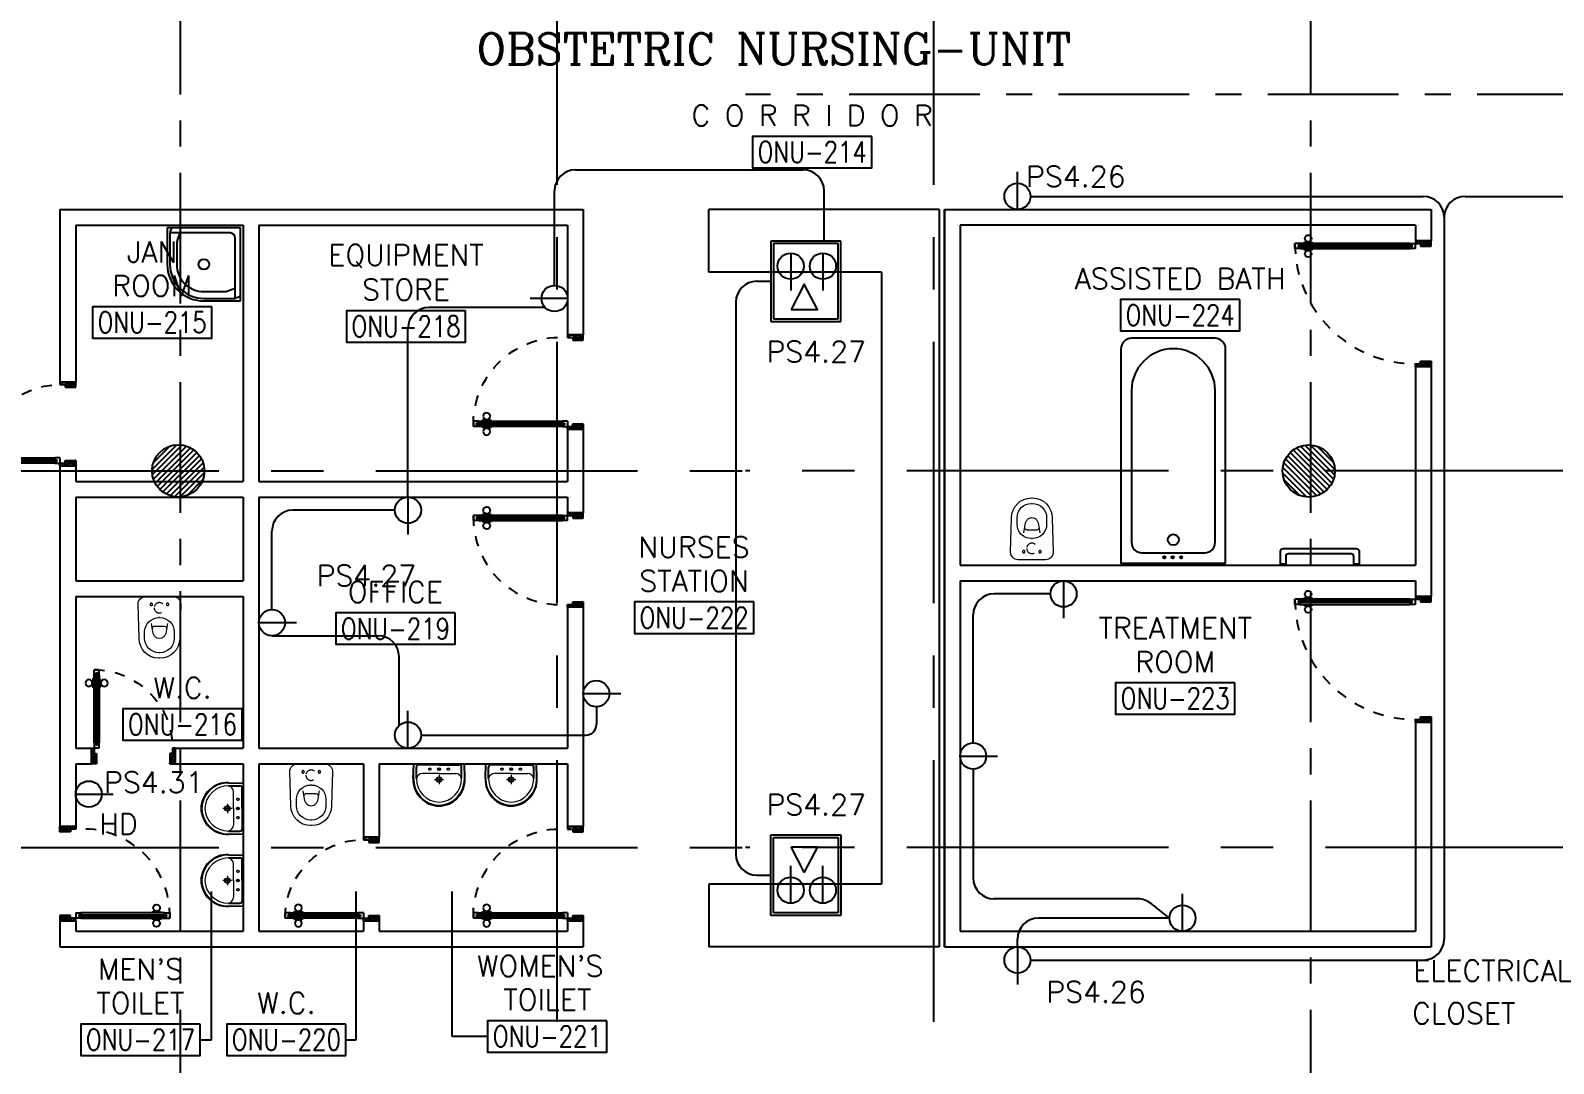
# Model space of a CAD drawing. Extents: x 0 to 93, y -1.5 to 78.
# Drawn here: x 17.4 to 31.95, y 14.14 to 24.01 of the extents above; entities that cross this region are included whole.
import ezdxf
from ezdxf.enums import TextEntityAlignment as Align

# ---------------------------------------------------------------- set-up
doc = ezdxf.new("R2010")
doc.units = 0
doc.header["$MEASUREMENT"] = 0
for name, pattern in [('CENTER', [2, 1.25, -0.25, 0.25, -0.25]), ('CENTERX2', [4, 2.5, -0.5, 0.5, -0.5]), ('DASHED', [0.75, 0.5, -0.25]), ('HIDDEN', [0.375, 0.25, -0.125]), ('HIDDEN2', [0.1875, 0.125, -0.0625])]:
    doc.linetypes.add(name, pattern=pattern)
doc.layers.get('0').update_dxf_attribs({"color": 11, "linetype": 'CONTINUOUS'})
for name, color, linetype in [('A-FUR-ACCES', 11, 'CONTINUOUS'), ('AXES', 11, 'CENTERX2'), ('AXES1', 11, 'CENTER'), ('COUNTER', 11, 'CONTINUOUS'), ('DOOR', 11, 'CONTINUOUS'), ('E-CLINE', 4, 'CONTINUOUS'), ('E-SOCKETS', 4, 'CONTINUOUS'), ('E-TEXT', 4, 'CONTINUOUS'), ('FIX', 11, 'CONTINUOUS'), ('HAT', 11, 'CONTINUOUS'), ('RM-BOX', 11, 'CONTINUOUS'), ('RM-IND', 11, 'CONTINUOUS'), ('RM-NAME', 11, 'CONTINUOUS'), ('RM-NO', 11, 'CONTINUOUS'), ('WALL', 11, 'CONTINUOUS')]:
    doc.layers.add(name, color=color, linetype=linetype)
doc.styles.add('ROMANC', font='romanc', dxfattribs={"height": 0.1})
doc.styles.add('ROMANS', font='ROMANS.shx', dxfattribs={"width": 0.6})

# ---------------------------------------------------------------- blocks, each defined once
blk = doc.blocks.new('RM1')
at = {"layer": 'RM-BOX'}
blk.add_lwpolyline([(570, -200), (-570, -200), (-570, -500), (570, -500)], close=True, dxfattribs=at)
at = {"layer": 'RM-NAME', "style": 'ROMANS'}
for tag, p in [('ROOMNAME1', (0, 324)), ('ROOMNAME2', (0, 0))]:
    blk.add_attdef(tag, text='', height=200, dxfattribs=at).set_placement(p, align=Align.MIDDLE)
at = {"layer": 'RM-NO', "style": 'ROMANS', "width": 0.8}
blk.add_attdef('ROOMNO', text='', height=200, dxfattribs=at).set_placement((0, -350), align=Align.MIDDLE)
blk = doc.blocks.new('WC1')
at = {"layer": 'FIX', "lineweight": 20}
for p, q in [((-210, 204), (-538, 194)), ((-727, 5), (-727, -5)), ((-674, 5), (-674, -5)), ((-534, 24), (-540, 0)), ((-540, 0), (-534, -24)), ((-475, 141), (-538, 141)), ((-395, 76), (-490, 60)), ((-339, 5), (-339, -5)), ((-137, 0), (-137, 131)), ((-137, -131), (-137, 0)), ((-538, -141), (-475, -141)), ((-490, -60), (-395, -76)), ((-538, -194), (-210, -204)), ((-213, -204), (-210, -204))]:
    blk.add_line(p, q, dxfattribs=at)
at = {"layer": 'FIX', "linetype": 'Continuous', "lineweight": 20}
blk.add_line((-420, -47), (-420, 45), dxfattribs=at)
at = {"layer": 'FIX', "linetype": 'HIDDEN2', "lineweight": 20, "ltscale": 0.3}
blk.add_circle((-245, 0), 49.8, dxfattribs=at)
at = {"layer": 'FIX', "linetype": 'HIDDEN', "lineweight": 20, "ltscale": 0.05}
for centre in [(-213, 78), (-213, -77)]:
    blk.add_circle(centre, 11.6, dxfattribs=at)
at = {"layer": 'FIX', "lineweight": 20}
for centre, radius, start, end in [((-538, 5), 189, 90, 180), ((-210, 131), 73, 360, 90), ((-538, 5), 136, 90, 180), ((-473, -7), 68.2, 128.9242, 152.8468), ((-464, -18), 82, 108.496, 128.9242), ((-475, 5), 136, 360, 90), ((-538, -5), 189, 180, 270), ((-538, -5), 136, 180, 270), ((-473, 7), 68.2, 207.1532, 231.0758), ((-464, 18), 82, 231.0758, 251.504), ((-475, -5), 136, 270, 0), ((-210, -131), 73, 270, 0)]:
    blk.add_arc(centre, radius, start, end, dxfattribs=at)
at = {"layer": 'FIX', "linetype": 'Continuous', "lineweight": 20}
for centre, start, end in [((-443, 46), 357.6662, 91.6121), ((-442, -46), 268.3879, 2.3338)]:
    blk.add_arc(centre, 22.3, start, end, dxfattribs=at)
blk = doc.blocks.new('DOOR100')
at = {"layer": 'DOOR', "color": 0, "linetype": 'ByBlock'}
for p, q in [((-92, 1206), (-92, 1141)), ((-83, 1206), (-92, 1206)), ((-83, 1129), (-83, 1219)), ((-76, 1219), (-83, 1219)), ((-83, 1206), (-83, 1141)), ((-76, 1251), (-76, 1301)), ((-76, 1301), (-26, 1301)), ((-26, 1301), (-76, 1301)), ((-59, 1251), (-76, 1251)), ((-59, 1251), (-59, 1271)), ((-43, 1271), (-59, 1271)), ((-43, 1251), (-43, 1271)), ((-26, 1251), (-43, 1251)), ((-26, 1251), (-26, 1301)), ((-26, 1219), (-19, 1219)), ((-19, 1129), (-19, 1219)), ((-19, 1206), (-19, 1141)), ((-19, 1206), (-10, 1206)), ((-10, 1206), (-10, 1141)), ((-83, 1141), (-92, 1141)), ((-76, 1129), (-83, 1129)), ((-26, 1129), (-19, 1129)), ((-19, 1141), (-10, 1141)), ((-1201, 0), (-1201, 150)), ((-1201, 150), (-1176, 150)), ((-1201, 150), (-1201, 0)), ((-1176, 150), (-1176, 100)), ((-76, 200), (-59, 200)), ((-76, 150), (-76, 200)), ((-76, 150), (-26, 150)), ((-59, 200), (-59, 180)), ((-59, 180), (-43, 180)), ((-43, 200), (-26, 200)), ((-43, 180), (-43, 200)), ((-26, 200), (-26, 150)), ((-1, 150), (-26, 150)), ((-26, 150), (-26, 100)), ((-1, 150), (-1, 0)), ((-1151, 0), (-1201, 0)), ((-1176, 100), (-1151, 100)), ((-1151, 100), (-1151, 0)), ((-51, 100), (-51, 0)), ((-26, 100), (-51, 100)), ((-51, 0), (-1, 0))]:
    blk.add_line(p, q, dxfattribs=at)
at = {"layer": 'DOOR', "linetype": 'ByBlock'}
for p, q in [((-76, 1251), (-76, 200)), ((-59, 200), (-59, 1251)), ((-43, 200), (-43, 1251)), ((-26, 200), (-26, 1251))]:
    blk.add_line(p, q, dxfattribs=at)
at = {"layer": 'DOOR', "color": 9, "linetype": 'ByBlock'}
for p, q in [((-1151, 0), (-1201, 114)), ((-1151, 0), (-1201, 40)), ((-1151, 0), (-1164, 100)), ((-51, 0), (-1, 114)), ((-51, 0), (-38, 100)), ((-51, 0), (-1, 40))]:
    blk.add_line(p, q, dxfattribs=at)
at = {"layer": 'DOOR', "color": 0, "linetype": 'ByBlock'}
for centre in [(-125, 1174), (22, 1174)]:
    blk.add_circle(centre, 32.4, dxfattribs=at)
at = {"layer": 'DOOR', "linetype": 'HIDDEN', "ltscale": 0.5}
blk.add_arc((-27, 152), 1149, 89.961, 180.0931, dxfattribs=at)
at = {"layer": 'DOOR', "color": 9, "linetype": 'ByBlock'}
for centre, radius, start, end in [((-1151, 0), 154, 103.7142, 108.8947), ((-51, 0), 154, 71.1053, 76.2858), ((-1151, 0), 134, 100.72, 111.8402), ((-1151, 0), 94.4, 90, 121.9818), ((-1151, 0), 74.4, 90, 132.2236), ((-1151, 0), 54.4, 90, 156.7926), ((-1151, 0), 34.4, 90, 180), ((-1151, 0), 14.4, 90, 180), ((-51, 0), 94.4, 58.0182, 90), ((-51, 0), 74.4, 47.7764, 90), ((-51, 0), 54.4, 23.2074, 90), ((-51, 0), 34.4, 0, 90), ((-51, 0), 14.4, 0, 90), ((-51, 0), 134, 68.1598, 79.28), ((-51, 0), 114, 64.0838, 77.3774)]:
    blk.add_arc(centre, radius, start, end, dxfattribs=at)
blk = doc.blocks.new('LAV1')
at = {"layer": 'FIX', "linetype": 'ByBlock', "ltscale": 0.3}
for p, q in [((-280, 210), (-275, 50)), ((-245, 210), (-245, 85)), ((245, 210), (245, 85)), ((280, 210), (275, 50)), ((0, 60), (-220, 60)), ((0, 60), (220, 60))]:
    blk.add_line(p, q, dxfattribs=at)
at = {"layer": 'FIX', "linetype": 'Continuous', "lineweight": 20}
for p, q in [((-275, 210), (-275, 50)), ((275, 210), (275, 50)), ((0, 50), (-275, 50)), ((0, 50), (-252, 50)), ((0, 155), (-181, 155)), ((0, 155), (181, 155)), ((0, 50), (275, 50)), ((0, 50), (252, 50))]:
    blk.add_line(p, q, dxfattribs=at)
at = {"layer": 'FIX', "linetype": 'DASHED', "lineweight": 20, "ltscale": 0.05}
for p, q in [((50, 220), (-50, 220)), ((0, 170), (0, 270)), ((0, 170), (0, 270))]:
    blk.add_line(p, q, dxfattribs=at)
at = {"layer": 'FIX', "lineweight": 20}
for p, q in [((16, 107), (-15, 107)), ((0, 92), (0, 123))]:
    blk.add_line(p, q, dxfattribs=at)
for centre, radius in [((0, 220), 29.5), ((0, 220), 22.5), ((0, 107), 15.5)]:
    blk.add_circle(centre, radius, dxfattribs=at)
at = {"layer": 'FIX', "linetype": 'HIDDEN', "lineweight": 20, "ltscale": 0.05}
for centre in [(-100, 107), (100, 107)]:
    blk.add_circle(centre, 12.4, dxfattribs=at)
at = {"layer": 'FIX', "linetype": 'ByBlock', "ltscale": 0.3}
for centre, radius, start, end in [((7, 220), 287, 91.3776, 182.0064), ((-7, 220), 287, 357.9936, 88.6224), ((-220, 85), 24.9, 179.7021, 269.9486), ((220, 85), 24.9, 270.0514, 0.2979)]:
    blk.add_arc(centre, radius, start, end, dxfattribs=at)
at = {"layer": 'FIX', "linetype": 'Continuous', "lineweight": 20}
for centre, radius, start, end in [((8, 217), 283, 91.6988, 181.351), ((-8, 217), 283, 358.649, 88.3012), ((8, 212), 253, 91.7328, 180.4884), ((-8, 212), 253, 359.5116, 88.2672), ((-179, 222), 66.9, 190.2006, 268.0786), ((179, 222), 66.9, 271.9214, 349.7994)]:
    blk.add_arc(centre, radius, start, end, dxfattribs=at)
blk = doc.blocks.new('DOOR90')
at = {"layer": 'DOOR', "linetype": 'ByBlock'}
for p, q in [((0, 0), (-150, 0)), ((-200, -25), (-1000, -25)), ((-200, -42), (-1000, -42)), ((-200, -58), (-1000, -58)), ((-1000, -75), (-200, -75))]:
    blk.add_line(p, q, dxfattribs=at)
at = {"layer": 'DOOR', "color": 0, "linetype": 'ByBlock'}
for p, q in [((-150, 0), (-150, -25)), ((-150, 0), (0, 0)), ((0, -50), (0, 0)), ((-1050, -25), (-1050, -75)), ((-1050, -75), (-1050, -25)), ((-1000, -25), (-1050, -25)), ((-1000, -75), (-1050, -75)), ((-1020, -42), (-1020, -58)), ((-1000, -42), (-1020, -42)), ((-1000, -58), (-1020, -58)), ((-1000, -25), (-1000, -42)), ((-1000, -58), (-1000, -75)), ((-968, -25), (-968, -18)), ((-878, -18), (-968, -18)), ((-968, -75), (-968, -82)), ((-878, -82), (-968, -82)), ((-955, -18), (-955, -9)), ((-955, -9), (-890, -9)), ((-955, -18), (-890, -18)), ((-955, -82), (-955, -91)), ((-955, -82), (-890, -82)), ((-955, -91), (-890, -91)), ((-890, -18), (-890, -9)), ((-890, -82), (-890, -91)), ((-878, -25), (-878, -18)), ((-878, -75), (-878, -82)), ((-200, -42), (-200, -25)), ((-200, -25), (-150, -25)), ((-180, -42), (-200, -42)), ((-200, -75), (-200, -58)), ((-200, -58), (-180, -58)), ((-150, -75), (-200, -75)), ((-180, -58), (-180, -42)), ((-150, -75), (-150, -25)), ((-150, -25), (-100, -25)), ((-100, -25), (-100, -50)), ((-100, -50), (0, -50)), ((-100, -850), (0, -850)), ((-100, -875), (-100, -850)), ((0, -850), (0, -900)), ((-150, -900), (-150, -875)), ((-150, -875), (-100, -875)), ((0, -900), (-150, -900)), ((-150, -900), (0, -900))]:
    blk.add_line(p, q, dxfattribs=at)
at = {"layer": 'DOOR', "color": 9, "linetype": 'ByBlock'}
for p, q in [((0, -50), (-114, 0)), ((0, -50), (-40, 0)), ((0, -50), (-100, -37)), ((0, -850), (-114, -900)), ((0, -850), (-100, -863)), ((0, -850), (-40, -900))]:
    blk.add_line(p, q, dxfattribs=at)
at = {"layer": 'DOOR', "color": 0, "linetype": 'ByBlock'}
for centre in [(-923, 24), (-923, -124)]:
    blk.add_circle(centre, 32.4, dxfattribs=at)
at = {"layer": 'DOOR', "color": 9, "linetype": 'ByBlock'}
for centre, radius, start, end in [((0, -50), 74.4, 137.7764, 180), ((0, -50), 54.4, 113.2074, 180), ((0, -50), 154, 161.1053, 166.2858), ((0, -50), 134, 158.1598, 169.28), ((0, -50), 114, 154.0838, 167.3774), ((0, -50), 94.4, 148.0182, 180), ((0, -50), 34.4, 90, 180), ((0, -50), 14.4, 90, 180), ((0, -850), 94.4, 180, 211.9818), ((0, -850), 74.4, 180, 222.2236), ((0, -850), 54.4, 180, 246.7926), ((0, -850), 34.4, 180, 270), ((0, -850), 14.4, 180, 270), ((0, -850), 154, 193.7142, 198.8947), ((0, -850), 134, 190.72, 201.8402)]:
    blk.add_arc(centre, radius, start, end, dxfattribs=at)
at = {"layer": 'DOOR', "linetype": 'HIDDEN', "ltscale": 0.5}
blk.add_arc((-222, -50), 828, 178.2701, 275.003, dxfattribs=at)
blk = doc.blocks.new('DOOR80')
at = {"layer": 'DOOR', "color": 0, "linetype": 'ByBlock'}
for p, q in [((-75, 850), (-75, 900)), ((-75, 900), (-25, 900)), ((-25, 900), (-75, 900)), ((-25, 850), (-25, 900)), ((-91, 805), (-91, 740)), ((-82, 805), (-91, 805)), ((-82, 740), (-91, 740)), ((-82, 728), (-82, 818)), ((-75, 818), (-82, 818)), ((-82, 805), (-82, 740)), ((-75, 728), (-82, 728)), ((-58, 850), (-75, 850)), ((-58, 850), (-58, 870)), ((-42, 870), (-58, 870)), ((-42, 850), (-42, 870)), ((-25, 850), (-42, 850)), ((-25, 818), (-18, 818)), ((-25, 728), (-18, 728)), ((-18, 728), (-18, 818)), ((-18, 805), (-18, 740)), ((-18, 805), (-9, 805)), ((-18, 740), (-9, 740)), ((-9, 805), (-9, 740)), ((-800, 150), (-800, 0)), ((-800, 150), (-775, 150)), ((-800, 0), (-800, 150)), ((-775, 150), (-775, 100)), ((-75, 200), (-58, 200)), ((-75, 150), (-75, 200)), ((-75, 150), (-25, 150)), ((-58, 200), (-58, 180)), ((-58, 180), (-42, 180)), ((-42, 200), (-25, 200)), ((-42, 180), (-42, 200)), ((-25, 200), (-25, 150)), ((0, 150), (-25, 150)), ((-25, 150), (-25, 100)), ((0, 0), (0, 150)), ((0, 150), (0, 0)), ((-750, 0), (-800, 0)), ((-775, 100), (-750, 100)), ((-750, 100), (-750, 0)), ((-50, 100), (-50, 0)), ((-25, 100), (-50, 100)), ((-50, 0), (0, 0))]:
    blk.add_line(p, q, dxfattribs=at)
at = {"layer": 'DOOR', "linetype": 'ByBlock'}
for p, q in [((-75, 850), (-75, 200)), ((-58, 200), (-58, 850)), ((-42, 200), (-42, 850)), ((-25, 200), (-25, 850))]:
    blk.add_line(p, q, dxfattribs=at)
at = {"layer": 'DOOR', "color": 9, "linetype": 'ByBlock'}
for p, q in [((-750, 0), (-800, 114)), ((-750, 0), (-800, 40)), ((-750, 0), (-763, 100)), ((-50, 0), (0, 114)), ((-50, 0), (-37, 100)), ((-50, 0), (0, 40))]:
    blk.add_line(p, q, dxfattribs=at)
at = {"layer": 'DOOR', "color": 0, "linetype": 'ByBlock'}
for centre in [(-124, 773), (24, 773)]:
    blk.add_circle(centre, 32.4, dxfattribs=at)
at = {"layer": 'DOOR', "linetype": 'HIDDEN', "ltscale": 0.5}
blk.add_arc((-25, 150), 750, 90, 180, dxfattribs=at)
at = {"layer": 'DOOR', "color": 9, "linetype": 'ByBlock'}
for centre, radius, start, end in [((-750, 0), 154, 103.7142, 108.8947), ((-50, 0), 154, 71.1053, 76.2858), ((-750, 0), 134, 100.72, 111.8402), ((-750, 0), 94.4, 90, 121.9818), ((-750, 0), 74.4, 90, 132.2236), ((-750, 0), 54.4, 90, 156.7926), ((-750, 0), 34.4, 90, 180), ((-750, 0), 14.4, 90, 180), ((-50, 0), 94.4, 58.0182, 90), ((-50, 0), 74.4, 47.7764, 90), ((-50, 0), 54.4, 23.2074, 90), ((-50, 0), 34.4, 0, 90), ((-50, 0), 14.4, 0, 90), ((-50, 0), 134, 68.1598, 79.28), ((-50, 0), 114, 64.0838, 77.3774)]:
    blk.add_arc(centre, radius, start, end, dxfattribs=at)
blk = doc.blocks.new('JAN-001')
for p, q in [((730, -30), (30, -30)), ((30, -30), (30, -730)), ((80, -130), (80, -705)), ((705, -80), (130, -80)), ((610, -80), (635, -152)), ((688, -30), (704, -76)), ((705, -380), (705, -84)), ((730, -380), (730, -30)), ((640, -380), (640, -184)), ((30, -688), (76, -704)), ((80, -610), (152, -635)), ((84, -705), (380, -705)), ((184, -640), (380, -640)), ((30, -730), (380, -730))]:
    blk.add_line(p, q)
blk.add_circle((380, -380), 50)
for centre, radius, start, end in [((130, -130), 50, 90, 180), ((680, -84), 25, 0, 19.0039), ((540, -184), 100, 0, 19.0039), ((380, -380), 350, 270, 0), ((380, -380), 325, 270, 0), ((380, -380), 260, 270, 0), ((84, -680), 25, 250.9961, 270), ((184, -540), 100, 250.9961, 270)]:
    blk.add_arc(centre, radius, start, end)
blk = doc.blocks.new('BTUB1')
at = {"layer": 'FIX'}
for points in [[(-500, -25), (-500, -2075, 0.414214), (-400, -2175), (400, -2175, 0.414214), (500, -2075), (500, -25)], [(-400, -1675, 1), (400, -1675), (400, -225, 0.414214), (300, -125), (-300, -125, 0.414214), (-400, -225)]]:
    blk.add_lwpolyline(points, format="xyb", close=True, dxfattribs=at)
for centre, radius in [((-75, -81), 11), ((5, -81), 11), ((85, -81), 11), ((0, -250), 52.2)]:
    blk.add_circle(centre, radius, dxfattribs=at)

msp = doc.modelspace()

# ---------------------------------------------------------------- hatches: boundary and pattern name
at = {"layer": 'HAT'}
h = msp.add_hatch(dxfattribs=at)
h.set_pattern_fill('ANSI31', color=256, scale=0.3, style=0)
h.set_pattern_definition([(45, (-42.428644, -23.833337), (-0.026516504, 0.026516504), [])])
h.paths.add_polyline_path([(18.5617, 19.8011), (18.8117, 19.8011), (18.8117, 20.0511, 0.4142136)])
h.paths.add_polyline_path([(18.8117, 20.0511), (18.8117, 19.8011), (19.0617, 19.8011, 0.4142136)])
h.paths.add_polyline_path([(19.0617, 19.8011), (18.8117, 19.8011), (18.8117, 19.5511, 0.4142136)])
h.paths.add_polyline_path([(18.8117, 19.8011), (18.5617, 19.8011, 0.4142136), (18.8117, 19.5511)])
h = msp.add_hatch(dxfattribs=at)
h.set_pattern_fill('ANSI31', color=256, scale=0.3, style=0)
h.set_pattern_definition([(135, (90.853055, -23.834444), (0.026516504, 0.026516504), [])])
h.paths.add_polyline_path([(29.8628, 19.8), (29.6128, 19.8), (29.6128, 20.05, -0.4142136)])
h.paths.add_polyline_path([(29.6128, 20.05), (29.6128, 19.8), (29.3628, 19.8, -0.4142136)])
h.paths.add_polyline_path([(29.3628, 19.8), (29.6128, 19.8), (29.6128, 19.55, -0.4142136)])
h.paths.add_polyline_path([(29.6128, 19.8), (29.8628, 19.8, -0.4142136), (29.6128, 19.55)])

# ---------------------------------------------------------------- linework, layer by layer
at = {"layer": 'A-FUR-ACCES'}
msp.add_lwpolyline([(30.0187, 19.0078), (29.4187, 19.0078, 0.4142136), (29.3937, 18.9828), (29.3937, 18.9078), (29.3437, 18.9078), (29.3437, 19.0328, -0.4142136), (29.3687, 19.0578), (30.0687, 19.0578, -0.4142136), (30.0937, 19.0328), (30.0937, 18.9078), (30.0437, 18.9078), (30.0437, 18.9828, 0.4142136)], format="xyb", close=True, dxfattribs=at)
at = {"layer": 'AXES'}
for p, q in [((22.4317, -1.4643), (22.4317, 77.3484)), ((26.0317, -1.4643), (26.0317, 77.3484)), ((0.7, 19.8), (24.2317, 19.8)), ((92.2717, 19.8), (24.2317, 19.8)), ((0.7, 16.2), (24.2317, 16.2)), ((92.2717, 16.2), (24.2317, 16.2))]:
    msp.add_line(p, q, dxfattribs=at)
at = {"layer": 'AXES1'}
for p, q in [((18.8317, 5.4), (18.8317, 64.22)), ((29.6317, 5.4), (29.6317, 64.22)), ((82.4717, 23.4), (24.2317, 23.4))]:
    msp.add_line(p, q, dxfattribs=at)
at = {"layer": 'COUNTER', "linetype": 'ByBlock'}
for p, q in [((23.8817, 21.7), (23.8817, 22.3)), ((26.0817, 22.3), (23.8817, 22.3)), ((26.0817, 22.3), (26.0817, 15.25)), ((26.1317, 15.25), (26.1317, 22.3)), ((26.1317, 15.25), (26.1317, 22.3)), ((25.5317, 21.7), (23.8817, 21.7)), ((25.5317, 21.7), (25.5317, 15.85)), ((25.5317, 15.85), (23.8817, 15.85)), ((23.8817, 15.85), (23.8817, 15.25)), ((26.0817, 15.25), (23.8817, 15.25))]:
    msp.add_line(p, q, dxfattribs=at)
at = {"layer": 'E-CLINE', "color": 4}
for p, q in [((22.6067, 22.6779), (24.783, 22.6779)), ((22.4067, 21.5737), (22.4067, 22.4779)), ((24.983, 21.998), (24.983, 22.4779)), ((30.9067, 22.225), (30.9067, 15.325)), ((24.339, 21.6132), (24.4747, 21.6132)), ((24.139, 21.4132), (24.139, 16.1368)), ((22.3155, 21.3631), (21.2067, 21.3631)), ((21.0067, 19.55), (21.0067, 21.1631)), ((20.8817, 19.425), (19.9067, 19.425)), ((22.8067, 17.5464), (22.8067, 17.375)), ((21.1317, 17.275), (22.7067, 17.275)), ((24.339, 15.9368), (24.4747, 15.9368)), ((26.9547, 15.125), (30.7067, 15.125))]:
    msp.add_line(p, q, dxfattribs=at)
at = {"layer": 'E-CLINE', "color": 4, "linetype": 'Continuous'}
for p, q in [((26.9547, 22.425), (30.7067, 22.425)), ((31.1067, 22.425), (32.6567, 22.425)), ((19.7067, 18.475), (19.7067, 19.225)), ((27.1453, 18.625), (26.6067, 18.625)), ((26.4067, 17.2), (26.4067, 18.425)), ((19.7067, 18.225), (20.721, 18.225)), ((26.4067, 16.95), (26.4067, 15.9097)), ((28.2817, 15.525), (27.0297, 15.525))]:
    msp.add_line(p, q, dxfattribs=at)
at = {"layer": 'E-CLINE', "color": 4, "linetype": 'ByBlock'}
msp.add_line((20.921, 17.3661), (20.921, 18.025), dxfattribs=at)
at = {"layer": 'E-CLINE', "linetype": 'Continuous'}
for p, q in [((27.9813, 15.7097), (26.6067, 15.7097)), ((28.2817, 15.525), (28.1066, 15.6656)), ((26.8297, 15.25), (26.8297, 15.325))]:
    msp.add_line(p, q, dxfattribs=at)
at = {"layer": 'E-CLINE', "color": 4}
for centre, radius, start, end in [((22.6067, 22.4779), 0.2, 90, 180), ((24.783, 22.4779), 0.2, 0, 90), ((24.339, 21.4132), 0.2, 90, 180), ((21.2067, 21.1631), 0.2, 90, 180), ((22.7067, 17.375), 0.1, 270, 0), ((24.339, 16.1368), 0.2, 180, 270), ((30.7067, 15.325), 0.2, 270, 0)]:
    msp.add_arc(centre, radius, start, end, dxfattribs=at)
at = {"layer": 'E-CLINE', "color": 4, "linetype": 'Continuous'}
for centre, start, end in [((30.7067, 22.225), 0, 90), ((31.1067, 22.225), 90, 180), ((19.9067, 19.225), 90, 180), ((26.6067, 18.425), 90, 180), ((20.721, 18.025), 0, 90)]:
    msp.add_arc(centre, 0.2, start, end, dxfattribs=at)
at = {"layer": 'E-CLINE', "linetype": 'Continuous'}
for centre, start, end in [((26.6067, 15.9097), 180, 270), ((27.9813, 15.5097), 51.22662, 90), ((27.0297, 15.325), 90, 180)]:
    msp.add_arc(centre, 0.2, start, end, dxfattribs=at)
at = {"layer": 'E-SOCKETS'}
for p, q in [((26.8297, 22.3), (26.8297, 22.6583)), ((24.4747, 21.998), (24.4747, 21.2283)), ((25.1421, 21.998), (24.4747, 21.998)), ((25.1421, 21.2283), (25.1421, 21.998)), ((24.6632, 21.8827), (24.6632, 21.5244)), ((24.9709, 21.8827), (24.9709, 21.5244)), ((22.5317, 21.4487), (22.1733, 21.4487)), ((24.4747, 21.2283), (25.1421, 21.2283)), ((21.0067, 19.55), (21.0067, 19.1917)), ((27.2703, 18.75), (27.2703, 18.3917)), ((19.5817, 18.35), (19.94, 18.35)), ((22.6817, 17.6714), (23.04, 17.6714)), ((21.0067, 17.15), (21.0067, 17.5083)), ((26.2817, 17.075), (26.64, 17.075)), ((17.8317, 16.7112), (18.19, 16.7112)), ((24.4747, 15.552), (24.4747, 16.3217)), ((24.4747, 16.3217), (25.1421, 16.3217)), ((25.1421, 16.3217), (25.1421, 15.552)), ((24.6632, 15.6673), (24.6632, 16.0256)), ((24.9709, 15.6673), (24.9709, 16.0256)), ((28.4067, 15.4), (28.4067, 15.7583)), ((25.1421, 15.552), (24.4747, 15.552)), ((26.8297, 15.25), (26.8297, 14.8917))]:
    msp.add_line(p, q, dxfattribs=at)
at = {"layer": 'E-SOCKETS', "color": 8}
for p, q in [((24.4997, 21.973), (24.4997, 21.2533)), ((25.1171, 21.973), (24.4997, 21.973)), ((25.1171, 21.2533), (25.1171, 21.973)), ((24.4997, 21.2533), (25.1171, 21.2533)), ((24.4997, 15.577), (24.4997, 16.2967)), ((24.4997, 16.2967), (25.1171, 16.2967)), ((25.1171, 16.2967), (25.1171, 15.577)), ((25.1171, 15.577), (24.4997, 15.577))]:
    msp.add_line(p, q, dxfattribs=at)
at = {"layer": 'E-SOCKETS'}
for points in [[(24.6662, 21.3423), (24.9188, 21.3423), (24.7925, 21.5845), (24.7925, 21.5845)], [(24.6662, 16.2077), (24.9188, 16.2077), (24.7925, 15.9655), (24.7925, 15.9655)]]:
    msp.add_lwpolyline(points, close=True, dxfattribs=at)
for centre in [(26.8297, 22.425), (24.6632, 21.7577), (24.9709, 21.7577), (22.4067, 21.4487), (21.0067, 19.425), (27.2703, 18.625), (19.7067, 18.35), (22.8067, 17.6714), (21.0067, 17.275), (26.4067, 17.075), (17.9567, 16.7112), (24.6632, 15.7923), (24.9709, 15.7923), (28.4067, 15.525), (26.8297, 15.125)]:
    msp.add_circle(centre, 0.125, dxfattribs=at)
at = {"layer": 'RM-IND'}
for p, q in [((19.1279, 14.3636), (19.1279, 15.7807)), ((20.5129, 14.3636), (20.5129, 15.7807)), ((21.4276, 14.3952), (21.4276, 15.7807)), ((19.0197, 14.3636), (19.1279, 14.3636)), ((20.4142, 14.3636), (20.5129, 14.3636)), ((21.768, 14.3952), (21.4276, 14.3952))]:
    msp.add_line(p, q, dxfattribs=at)
at = {"layer": 'WALL'}
for p, q in [((17.6817, 22.3), (17.6817, 20.65)), ((17.6817, 22.3), (22.6817, 22.3)), ((26.1317, 22.3), (30.7817, 22.3)), ((17.8317, 22.15), (17.8317, 20.65)), ((17.8317, 22.15), (19.4317, 22.15)), ((19.4317, 22.15), (19.4317, 19.7)), ((19.5817, 22.15), (22.5317, 22.15)), ((19.5817, 22.15), (19.5817, 19.7)), ((30.6317, 22.15), (26.2817, 22.15)), ((17.6817, 20.65), (17.8317, 20.65)), ((17.6817, 19.85), (17.8317, 19.85)), ((17.6817, 19.85), (17.6817, 16.4)), ((17.8317, 19.85), (17.8317, 19.7)), ((17.8317, 19.7), (19.4317, 19.7)), ((19.5817, 19.7), (22.5317, 19.7)), ((17.8317, 19.55), (17.8317, 18.75)), ((17.8317, 19.55), (19.4317, 19.55)), ((19.4317, 19.55), (19.4317, 18.75)), ((19.5817, 19.55), (19.5817, 17.15)), ((19.5817, 19.55), (22.5317, 19.55)), ((22.5317, 19.4), (22.6817, 19.4)), ((17.8317, 18.75), (19.4317, 18.75)), ((17.8317, 18.6), (17.8317, 17.15)), ((17.8317, 18.6), (19.4317, 18.6)), ((19.4317, 18.6), (19.4317, 17.15)), ((22.5317, 18.5), (22.6817, 18.5)), ((17.8317, 17), (17.8317, 16.4)), ((19.4317, 17), (19.4317, 15.4)), ((19.5817, 17), (19.5817, 15.4)), ((20.5817, 17), (20.5817, 16.3)), ((20.7317, 17), (20.7317, 16.3)), ((17.6817, 15.5), (17.6817, 15.25)), ((17.8317, 15.5), (17.8317, 15.4)), ((20.5817, 15.5), (20.5817, 15.4)), ((20.7317, 15.5), (20.7317, 15.4))]:
    msp.add_line(p, q, dxfattribs=at)
at = {"layer": 'WALL', "linetype": 'ByBlock'}
for p, q in [((22.6817, 22.3), (22.6817, 21.1)), ((26.1317, 22.3), (26.1317, 15.25)), ((26.1317, 22.3), (26.1317, 15.25)), ((30.7817, 22.3), (30.7817, 22)), ((22.5317, 22.15), (22.5317, 21.1)), ((26.2817, 22.15), (26.2817, 18.9)), ((30.6317, 22.15), (30.6317, 22)), ((30.7817, 22), (30.6317, 22)), ((22.6817, 21.1), (22.5317, 21.1)), ((30.7817, 20.8), (30.6317, 20.8)), ((30.6317, 20.8), (30.6317, 18.9)), ((30.7817, 20.8), (30.7817, 18.6)), ((22.6817, 20.2), (22.5317, 20.2)), ((22.5317, 20.2), (22.5317, 19.7)), ((22.6817, 20.2), (22.6817, 19.4)), ((22.5317, 19.55), (22.5317, 19.4)), ((26.2817, 18.9), (30.6317, 18.9)), ((26.2817, 18.75), (26.2817, 15.4)), ((26.2817, 18.75), (30.6317, 18.75)), ((30.6317, 18.75), (30.6317, 18.6)), ((22.5317, 18.5), (22.5317, 17.15)), ((22.6817, 18.5), (22.6817, 16.4)), ((30.7817, 18.6), (30.6317, 18.6)), ((30.6317, 17.4), (30.6317, 15.4)), ((30.7817, 17.4), (30.6317, 17.4)), ((30.7817, 17.4), (30.7817, 15.25)), ((17.8317, 17.15), (17.9817, 17.15)), ((17.9817, 17), (17.9817, 17.15)), ((18.7817, 17), (18.7817, 17.15)), ((18.7817, 17.15), (19.4317, 17.15)), ((19.5817, 17.15), (22.5317, 17.15)), ((17.8317, 17), (17.9817, 17)), ((18.7817, 17), (19.4317, 17)), ((19.5817, 17), (20.5817, 17)), ((20.7317, 17), (22.5317, 17)), ((22.5317, 17), (22.5317, 16.4)), ((17.8317, 16.4), (17.6817, 16.4)), ((20.7317, 16.3), (20.5817, 16.3)), ((22.5317, 16.4), (22.6817, 16.4)), ((17.8317, 15.5), (17.6817, 15.5)), ((20.7317, 15.5), (20.5817, 15.5)), ((22.5317, 15.5), (22.6817, 15.5)), ((22.5317, 15.5), (22.5317, 15.4)), ((22.6817, 15.5), (22.6817, 15.25)), ((17.8317, 15.4), (19.4317, 15.4)), ((19.5817, 15.4), (20.5817, 15.4)), ((20.7317, 15.4), (22.5317, 15.4)), ((26.2817, 15.4), (30.6317, 15.4)), ((17.6817, 15.25), (22.6817, 15.25)), ((26.1317, 15.25), (30.7817, 15.25))]:
    msp.add_line(p, q, dxfattribs=at)
at = {"layer": 'WALL'}
for centre in [(18.8117, 19.8011), (29.6128, 19.8)]:
    msp.add_circle(centre, 0.25, dxfattribs=at)

# ---------------------------------------------------------------- block references
at = {"layer": 'DOOR', "color": 0, "linetype": 'ByBlock', "xscale": 0.001, "yscale": 0.001, "zscale": 0.001}
for p, rotation in [((30.7817, 22.0011), 90), ((30.7817, 18.6011), 89.99999999999999)]:
    msp.add_blockref('DOOR100', p, dxfattribs=dict(at, rotation=rotation))
at = {"layer": 'DOOR', "color": 0, "linetype": 'Continuous', "yscale": 0.001, "zscale": 0.001}
for name, p, xscale, rotation in [('DOOR90', (22.6817, 20.2), -0.001, 180), ('DOOR80', (17.8317, 19.85), -0.001, 90), ('DOOR90', (17.6817, 15.5), 0.001, 180), ('DOOR80', (20.7317, 15.5), -0.001, 90), ('DOOR90', (22.6817, 15.5), -0.001, 180)]:
    msp.add_blockref(name, p, dxfattribs=dict(at, xscale=xscale, rotation=rotation))
for name, p, xscale in [('DOOR90', (22.6817, 19.4), 0.001), ('DOOR80', (17.9817, 17), -0.001)]:
    msp.add_blockref(name, p, dxfattribs=dict(at, xscale=xscale))
at = {"layer": 'FIX'}
for name, p, xscale, yscale, zscale, rotation in [('JAN-001', (19.4366, 22.155), 0.001, 0.001, 0.001, 270), ('BTUB1', (28.3192, 18.893), 0.001, 0.001, 0.001, 180), ('WC1', (26.9679, 18.8151), -0.001, 0.001, 0.001, 90), ('WC1', (18.6317, 18.737), -0.001, 0.001, 0.001, 270), ('WC1', (20.0817, 17.137), -0.001, 0.001, 0.001, 270), ('LAV1', (21.3033, 17.044), 0.0008799999997863779, 0.0008799999997863779, 0.00087999999978, 180), ('LAV1', (21.9923, 17.044), 0.0008799999997863779, 0.0008799999997863779, 0.00087999999978, 180), ('LAV1', (19.4757, 16.574), 0.0008799999997863779, 0.0008799999997863779, 0.00087999999978, 89.99999999999999), ('LAV1', (19.4757, 15.885), 0.0008799999997863779, 0.0008799999997863779, 0.00087999999978, 89.99999999999999)]:
    msp.add_blockref(name, p, dxfattribs=dict(at, xscale=xscale, yscale=yscale, zscale=zscale, rotation=rotation))
at = {"layer": 'RM-NO', "xscale": 0.001, "yscale": 0.001, "zscale": 0.001}
for p, values in [((24.8683, 23.1982), {'ROOMNO': 'ONU-214', 'ROOMNAME2': 'C O R R I D O R'}), ((18.5617, 21.5699), {'ROOMNO': 'ONU-215', 'ROOMNAME2': 'ROOM', 'ROOMNAME1': 'JAN'}), ((20.9876, 21.5319), {'ROOMNO': 'ONU-218', 'ROOMNAME2': 'STORE', 'ROOMNAME1': 'EQUIPMENT'}), ((28.3838, 21.6392), {'ROOMNO': 'ONU-224', 'ROOMNAME2': 'ASSISTED BATH'}), ((23.7396, 18.7478), {'ROOMNO': 'ONU-222', 'ROOMNAME2': 'STATION', 'ROOMNAME1': 'NURSES'}), ((20.886, 18.6432), {'ROOMNO': 'ONU-219', 'ROOMNAME2': 'OFFICE'}), ((28.3373, 17.9755), {'ROOMNO': 'ONU-223', 'ROOMNAME2': 'ROOM', 'ROOMNAME1': 'TREATMENT'}), ((18.8521, 17.727), {'ROOMNO': 'ONU-216', 'ROOMNAME2': 'W.C.'}), ((18.4498, 14.7136), {'ROOMNO': 'ONU-217', 'ROOMNAME2': 'TOILET', 'ROOMNAME1': "MEN'S"}), ((22.3378, 14.7452), {'ROOMNO': 'ONU-221', 'ROOMNAME2': 'TOILET', 'ROOMNAME1': "WOMEN'S "}), ((19.8443, 14.7136), {'ROOMNO': 'ONU-220', 'ROOMNAME2': 'W.C.'})]:
    msp.add_blockref('RM1', p, dxfattribs=at).add_auto_attribs(values)

# ---------------------------------------------------------------- texts
at = {"layer": 'E-SOCKETS', "style": 'ROMANS'}
msp.add_text('HD', height=0.2, dxfattribs=at).set_placement((18.0552, 16.3243))
at = {"layer": 'E-TEXT', "color": 4, "style": 'ROMANS'}
for s, p in [(' PS4.26', (26.7747, 22.5147)), (' PS4.27', (24.2944, 20.8399)), (' PS4.27', (19.9956, 18.6998)), (' PS4.31', (17.9653, 16.7229)), (' PS4.27', (24.2944, 16.5101)), ('ELECTRICAL', (30.6102, 14.9231)), (' PS4.26', (26.9675, 14.7205)), ('CLOSET', (30.6009, 14.5148))]:
    msp.add_text(s, height=0.2, dxfattribs=at).set_placement(p)
at = {"layer": 'RM-NO', "style": 'ROMANC'}
msp.add_text('OBSTETRIC NURSING-UNIT', height=0.3, dxfattribs=at).set_placement((24.503, 23.8348), align=Align.MIDDLE)

doc.saveas('drawing.dxf')
